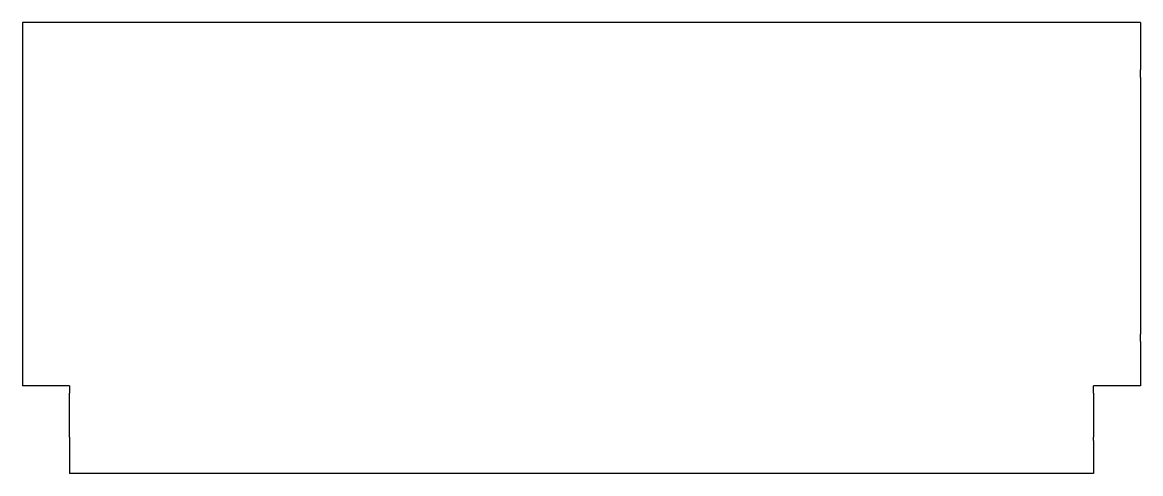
# Model space of a CAD drawing. Header units: millimetres. Extents: x 213 to 521, y 101 to 225.
import ezdxf

# ---------------------------------------------------------------- set-up
doc = ezdxf.new("R2010")
doc.units = ezdxf.units.MM
doc.layers.add('Default', color=7, linetype='Continuous')
doc.layers.add('LATERAL_CENTRAL', color=7, linetype='Continuous')

# ---------------------------------------------------------------- blocks, each defined once
blk = doc.blocks.new('SE')
at = {"layer": 'LATERAL_CENTRAL', "color": 7, "linetype": 'Continuous'}
for p, q in [((520.53, 225.29), (212.53, 225.29)), ((212.53, 225.29), (212.53, 212.19)), ((520.53, 225.29), (520.53, 212.19)), ((212.53, 212.19), (212.53, 210.16)), ((212.53, 210.16), (212.53, 139.46)), ((520.53, 210.16), (520.53, 212.19)), ((520.53, 210.16), (520.53, 139.46)), ((212.53, 139.46), (212.53, 137.42)), ((520.53, 137.42), (520.53, 139.46)), ((212.53, 137.42), (212.53, 125.22)), ((520.53, 137.42), (520.53, 125.22)), ((225.53, 125.22), (212.53, 125.22)), ((225.53, 125.22), (225.53, 123.18)), ((520.53, 125.22), (507.53, 125.22)), ((507.53, 123.18), (507.53, 125.22)), ((225.53, 111.08), (225.53, 123.18)), ((507.53, 123.18), (507.53, 111.08)), ((225.53, 111.08), (225.53, 110.14)), ((507.53, 110.14), (507.53, 111.08)), ((225.53, 110.14), (225.53, 101.04)), ((507.53, 110.14), (507.53, 101.04)), ((507.53, 101.04), (225.53, 101.04))]:
    blk.add_line(p, q, dxfattribs=at)

msp = doc.modelspace()

# ---------------------------------------------------------------- block references
at = {"layer": 'Default'}
msp.add_blockref('SE', (0, 0), dxfattribs=at)

doc.saveas('drawing.dxf')
